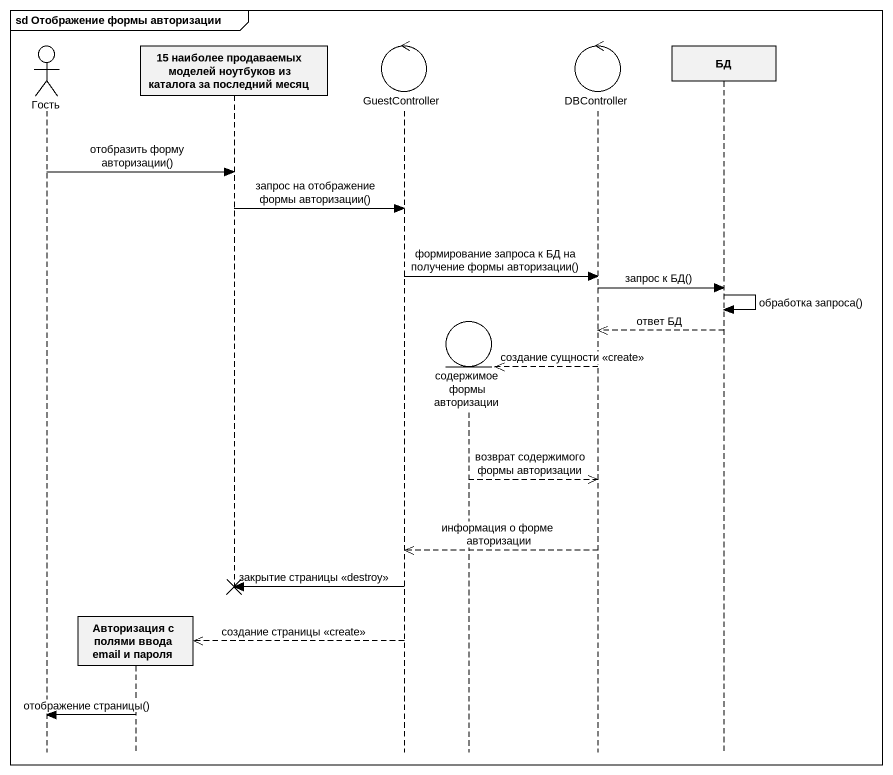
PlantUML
@startuml
mainframe sd Отображение формы авторизации
hide footbox
actor Гость
participant "Авторизация с полями ввода email и пароля" as Авторизация_с_полями_ввода
participant "15 наиболее продаваемых моделей ноутбуков из каталога за последний месяц" as o15_наиболее_продаваемых
control GuestController
entity "содержимое формы авторизации" as содержимое_формы_авторизации
control DBController
participant БД

Гость -> o15_наиболее_продаваемых : отобразить форму авторизации()
o15_наиболее_продаваемых -> GuestController : запрос на отображение формы авторизации()
GuestController -> DBController : формирование запроса к БД на получение формы авторизации()
DBController -> БД : запрос к БД()
БД -> БД : обработка запроса()
БД -->> DBController : ответ БД
DBController -->> содержимое_формы_авторизации ** : создание сущности <<create>>
содержимое_формы_авторизации -->> DBController : возврат содержимого формы авторизации
DBController -->> GuestController : информация о форме авторизации
GuestController -> o15_наиболее_продаваемых !! : закрытие страницы <<destroy>>
GuestController -->> Авторизация_с_полями_ввода ** : создание страницы <<create>>
Авторизация_с_полями_ввода -> Гость : отображение страницы()
@enduml
